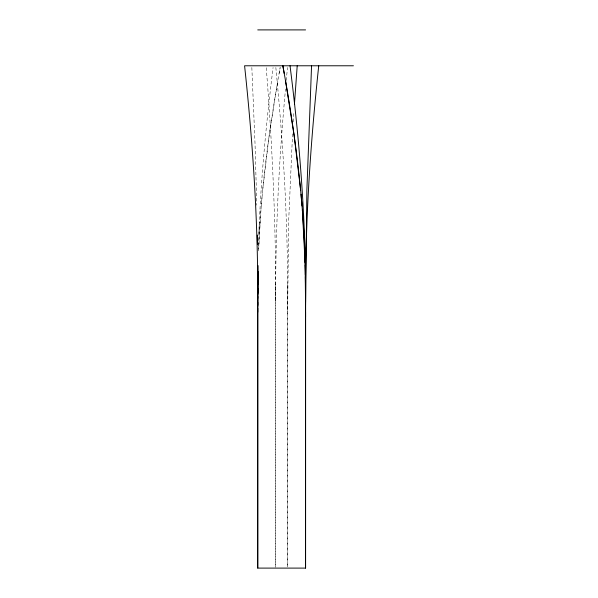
<?xml version="1.0" encoding="UTF-8"?>
<svg xmlns="http://www.w3.org/2000/svg" width="598" height="598" viewBox="0 0 598 598"><rect width="100%" height="100%" fill="white"/><g stroke="black" fill="none" stroke-linecap="round" stroke-linejoin="round"><path stroke-width="0.45" stroke-dasharray="2.99 2.24" d="M275.685 284.618L275.678 567.173L275.678 310.205C276.171 229.213 272.553 148.237 266.237 67.499M275.685 300.36C275.454 229.804 279.034 159.262 285.5 89.005M258.53 245.726C260.078 186.098 265.811 126.671 273.077 67.499M258.882 233.459L259.36 221.671M258.635 250.891C260.788 189.334 269.257 128.174 280.141 67.604M258.672 249.194L260.952 209.898M292.549 133.885L288.64 221.671L287.638 312.178M293.289 121.783L293.902 112.282M261.266 205.974L262.283 194.208M286.278 80.394L287.474 67.499M262.649 190.291L269.16 135.611L277.726 81.253M279.079 73.517L280.156 67.499M275.842 67.499C283.28 144.23 287.915 221.282 287.623 298.395L287.638 567.173L287.631 284.618M251.84 67.499L255.017 143.408L256.796 205.189"/><path stroke-width="0.9" d="M318.734 65.78C310.601 141.726 305.436 218.053 305.6 294.455L305.578 568.1L257.738 568.1L257.745 302.334M257.745 306.273L257.76 296.429M305.585 302.334L306.871 190.291L311.558 65.78M257.745 305.152L257.828 282.645M257.775 294.455L257.79 288.55M257.783 293.274L258.03 265.587M257.85 284.618L257.977 274.774M257.888 281.209L258.037 272.389M258.015 272.808L258.037 271.492M294.418 104.515L297.206 65.78M257.738 29.9L305.578 29.9M353.418 65.78L244.582 65.78C252.864 143.034 258.037 220.677 257.723 298.395M284.237 73.517L282.854 65.78C295.39 134.759 304.487 204.583 305.339 274.774M285.59 81.253L294.156 135.611L300.667 190.291M290.03 65.78C300.099 144.866 306.161 224.542 305.571 304.3M301.033 194.208L302.05 205.974M302.364 209.898L305.085 262.963M305.13 264.929L305.571 305.152M305.369 276.739L305.466 284.618M257.319 235.036L257.439 244.47M305.488 286.584L305.556 298.395M257.626 265.587L257.738 312.178M305.571 300.36L305.578 316.94M305.578 312.178L305.578 568.1M257.738 308.239L257.738 568.1"/></g></svg>
